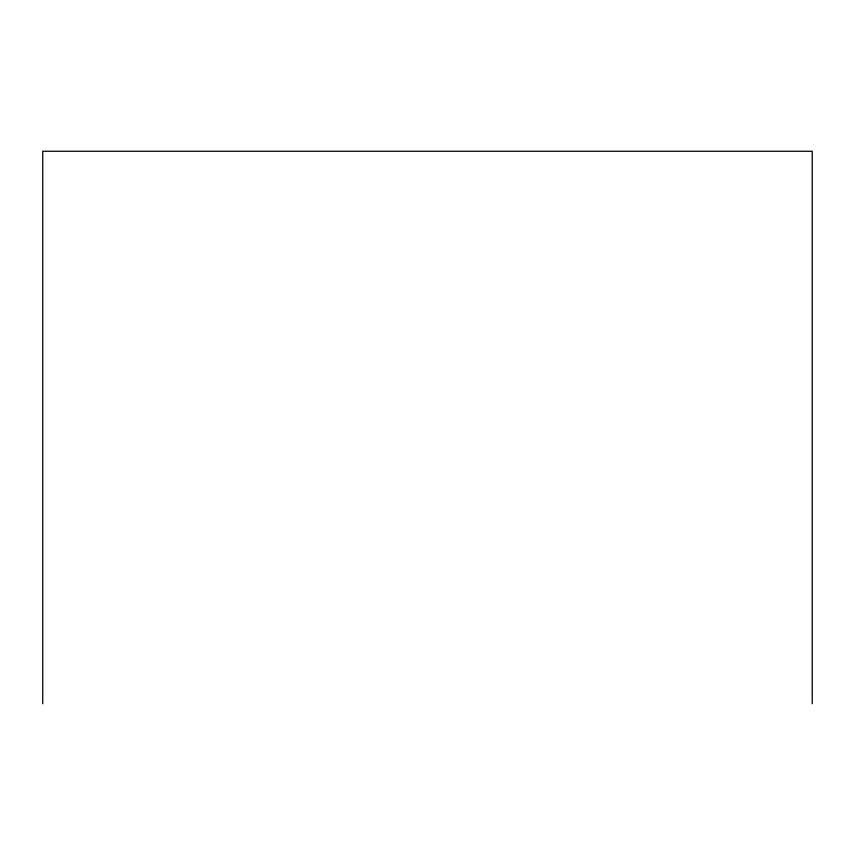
<?xml version="1.0" encoding="UTF-8"?>
<svg xmlns="http://www.w3.org/2000/svg" width="855" height="855" viewBox="0 0 855 855"><rect width="100%" height="100%" fill="white"/><g stroke="black" fill="none" stroke-linecap="round" stroke-linejoin="round"><path stroke-width="1.28" d="M812.25 703.751L812.25 151.25L42.75 151.25L42.75 703.751"/></g></svg>
